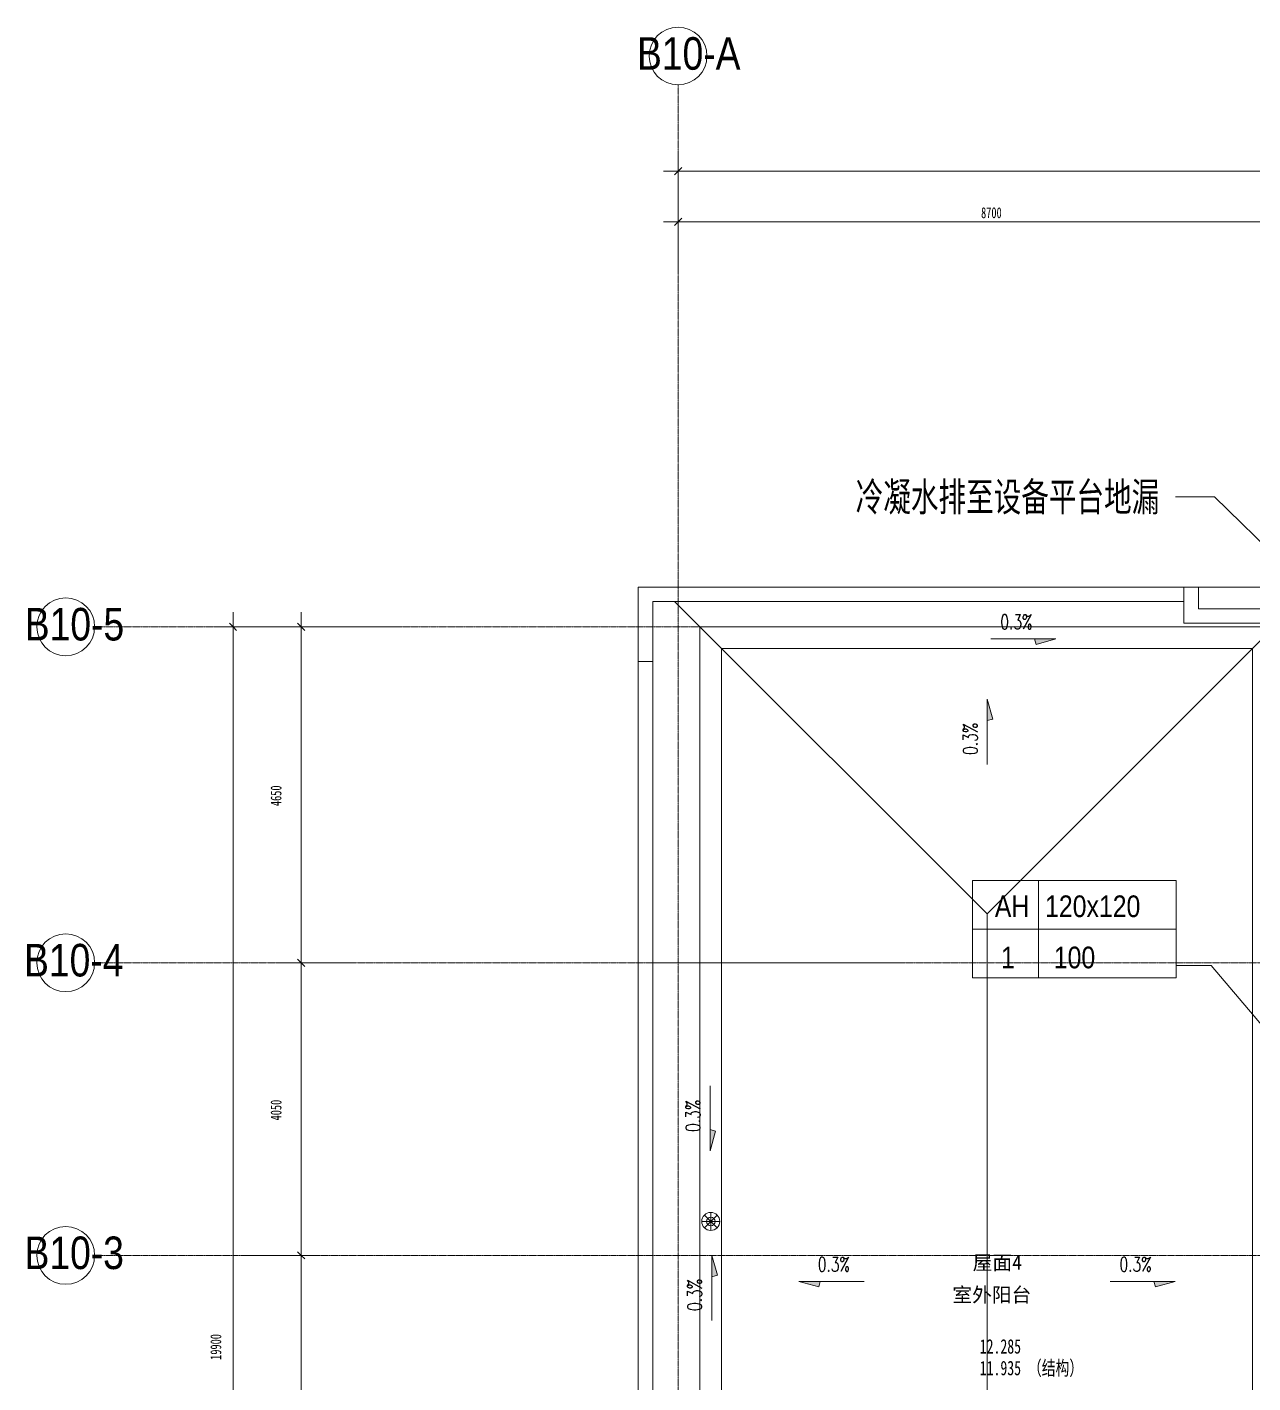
# Model space of a CAD drawing. Header units: millimetres. Extents: x 147592 to 200188, y -27981 to 8299.
# Drawn here: x 147592 to 164555, y -10465 to 8299 of the extents above; entities that cross this region are included whole.
import ezdxf

# ---------------------------------------------------------------- set-up
doc = ezdxf.new("R2010")
doc.units = ezdxf.units.MM
doc.linetypes.add('轴网线', pattern=[22.24, 12.7, -3.18, 3.18, -3.18])
for name, color, linetype, lineweight in [('0-1', 7, 'Continuous', 5), ('A-ANNO-DIMS-100', 7, 'Continuous', 5), ('M-HVAC-CDFF-IDEN', 7, 'Continuous', 5)]:
    doc.layers.add(name, color=color, linetype=linetype, lineweight=lineweight)
for name, color, linetype, lineweight, true_color in [('0-2', 7, 'Continuous', 5, 0x515151), ('A-ANNO-DIMS-1', 7, 'Continuous', 5, 0x5151ff), ('A-ANNO-NOTE-1', 7, 'Continuous', 5, 0x515151), ('A-ANNO-NOTE-2', 7, 'Continuous', 5, 0x5151ff), ('A-ANNO-NOTE-3', 7, 'Continuous', 5, 0x888888), ('A-DETL-2', 7, 'Continuous', 5, 0x515151), ('A-FLOR-1', 7, 'Continuous', 5, 0x7f7f7f), ('A-WALL-1', 7, 'Continuous', 5, 0x515151), ('G-ANNO-DIMS-1', 7, 'Continuous', 5, 0x515151), ('G-ANNO-TEXT-1', 7, 'Continuous', 5, 0x515151), ('G-ANNO-TEXT-2', 3, 'Continuous', 5, 0x00ff00), ('M-HVAC-CDFF-IDEN-1', 3, 'Continuous', 5, 0x00ff00), ('Q-SPCQ-1', 7, 'Continuous', 5, 0x515151), ('S-GRID-1', 7, '轴网线', 5, 0x5151ff), ('S-GRID-IDEN-1', 7, 'Continuous', 5, 0x515151), ('S-GRID-IDEN-2', 7, 'Continuous', 5, 0x5151ff)]:
    doc.layers.add(name, color=color, linetype=linetype, lineweight=lineweight, true_color=true_color)
doc.styles.add('RomanD_1', font='romand__.ttf', dxfattribs={"width": 0.7, "height": 200})
doc.styles.add('TJ_FangSong', font='', dxfattribs={"width": 0.7, "height": 400})
doc.styles.add('TJ_FangSong_Narrow', font='', dxfattribs={"height": 450})
doc.styles.add('TJ_FangSong_Narrow_1', font='', dxfattribs={"height": 300})
doc.styles.add('仿宋_1', font='', dxfattribs={"width": 0.7, "height": 150})
doc.styles.add('仿宋_2', font='', dxfattribs={"width": 0.7, "height": 200})
doc.styles.add('黑体', font='', dxfattribs={"height": 200})
doc.styles.get('TJ_FangSong').set_extended_font_data('TJ_FangSong')
doc.styles.get('TJ_FangSong_Narrow').set_extended_font_data('TJ_FangSong_Narrow')
doc.styles.get('TJ_FangSong_Narrow_1').set_extended_font_data('TJ_FangSong_Narrow')
doc.styles.get('仿宋_1').set_extended_font_data('FangSong')
doc.styles.get('仿宋_2').set_extended_font_data('FangSong')
doc.styles.get('黑体').set_extended_font_data('SimHei')
doc.dimstyles.new('对角线_-_1_5mm_仿宋', dxfattribs={"dimscale": 304.8, "dimtxt": 193.128667, "dimasz": 0.328084, "dimexe": 0.82021, "dimexo": 0.0625, "dimgap": 0.065617, "dimtad": 1, "dimdec": 0, "dimdsep": 46, "dimtxsty": '仿宋_1', "dimblk1": 'OBLIQUE', "dimblk2": 'OBLIQUE', "dimsah": 1, "dimcen": 0.09, "dimdle": 0.656168, "dimazin": 0, "dimtfac": 1, "dimtdec": 4, "dimtix": 1, "dimtmove": 2, "dimatfit": 3, "dimfxl": 2.624672, "dimfxlon": 1, "dimtvp": 1, "dimtolj": 1, "dimtzin": 0, "dimarcsym": 2})
doc.dimstyles.new('对角线_-_1_5mm_仿宋_1', dxfattribs={"dimscale": 304.8, "dimtxt": 193.128667, "dimasz": 0.328084, "dimexe": 0.82021, "dimexo": 0.0625, "dimgap": 0.065617, "dimtad": 1, "dimdec": 0, "dimdsep": 46, "dimtxsty": '仿宋_1', "dimblk1": 'OBLIQUE', "dimblk2": 'OBLIQUE', "dimsah": 1, "dimcen": 0.09, "dimdle": 0.656168, "dimazin": 0, "dimtfac": 1, "dimtdec": 4, "dimtix": 1, "dimtmove": 0, "dimatfit": 3, "dimfxl": 2.624672, "dimfxlon": 1, "dimtvp": 1, "dimtolj": 1, "dimtzin": 0, "dimarcsym": 2})

# ---------------------------------------------------------------- blocks, each defined once
blk = doc.blocks.new('雨水斗 2d - 地漏 R100-669040-10-004 四层空调通风平面图')
at = {"layer": 'Q-SPCQ-1'}
for p, q in [((-125, 0), (-60, 0)), ((-42, 42), (-88, 88)), ((125, 0), (-60, 0)), ((88, 88), (-42, -42)), ((-42, 42), (88, -88)), ((0, 60), (0, 125)), ((0, 60), (0, -125)), ((-88, -88), (-42, -42))]:
    blk.add_line(p, q, dxfattribs=at)
for radius in [125, 60]:
    blk.add_circle((0, 0), radius, dxfattribs=at)
blk = doc.blocks.new('DIMBLOCK2-10-004 四层空调通风平面图')
at = {"layer": 'A-ANNO-DIMS-100', "color": 173, "true_color": 0x5151ff, "transparency": 16777216}
for p, q in [((150583, -8700), (151633, -8700)), ((151383, -8700), (150583, -8700)), ((151383, -8700), (151333, -8650)), ((151383, -17400), (151383, -8700)), ((151383, -8700), (151433, -8750)), ((152086, -17400), (151133, -17400)), ((151383, -17400), (151333, -17350)), ((151383, -17400), (151433, -17450)), ((151383, -17400), (152086, -17400))]:
    blk.add_line(p, q, dxfattribs=at)
at = {"layer": 'A-ANNO-DIMS-100', "color": 0, "transparency": 16777216, "insert": (150961, -13207), "char_height": 150, "width": 377.27, "attachment_point": 1, "rotation": 90, "line_spacing_factor": 0.898273, "style": '仿宋_1'}
blk.add_mtext('8700', dxfattribs=at)
blk = doc.blocks.new('_Oblique')
at = {"color": 0, "linetype": 'ByBlock', "lineweight": -2}
blk.add_line((-0.5, -0.5), (0.5, 0.5), dxfattribs=at)
blk = doc.blocks.new('DIMBLOCK3-10-004 四层空调通风平面图')
at = {"layer": 'A-ANNO-DIMS-100', "color": 173, "true_color": 0x5151ff, "transparency": 16777216}
for p, q in [((152086, -4650), (151133, -4650)), ((151383, -4650), (151333, -4600)), ((151383, -8700), (151383, -4650)), ((151383, -4650), (151433, -4700)), ((151383, -4650), (152086, -4650)), ((150583, -8700), (151633, -8700)), ((151383, -8700), (150583, -8700)), ((151383, -8700), (151333, -8650)), ((151383, -8700), (151433, -8750))]:
    blk.add_line(p, q, dxfattribs=at)
at = {"layer": 'A-ANNO-DIMS-100', "color": 0, "transparency": 16777216, "insert": (150961, -6832), "char_height": 150, "width": 377.27, "attachment_point": 1, "rotation": 90, "line_spacing_factor": 0.898273, "style": '仿宋_1'}
blk.add_mtext('4050', dxfattribs=at)
blk = doc.blocks.new('DIMBLOCK4-10-004 四层空调通风平面图')
at = {"layer": 'A-ANNO-DIMS-100', "color": 173, "true_color": 0x5151ff, "transparency": 16777216}
for p, q in [((151383, -4650), (151383, 200)), ((151383, 0), (151333, 50)), ((152786, 0), (151133, 0)), ((151383, 0), (151433, -50)), ((151383, 0), (152786, 0)), ((152086, -4650), (151133, -4650)), ((151383, -4650), (151333, -4600)), ((151383, -4650), (151433, -4700)), ((151383, -4650), (152086, -4650))]:
    blk.add_line(p, q, dxfattribs=at)
at = {"layer": 'A-ANNO-DIMS-100', "color": 0, "transparency": 16777216, "insert": (150961, -2482), "char_height": 150, "width": 377.27, "attachment_point": 1, "rotation": 90, "line_spacing_factor": 0.898273, "style": '仿宋_1'}
blk.add_mtext('4650', dxfattribs=at)
blk = doc.blocks.new('DIMBLOCK5-10-004 四层空调通风平面图')
at = {"layer": 'A-ANNO-DIMS-100', "color": 173, "true_color": 0x5151ff, "transparency": 16777216}
for p, q in [((150441, -20100), (150441, 200)), ((150441, 0), (150391, 50)), ((152312, 0), (150191, 0)), ((150441, 0), (150491, -50)), ((150441, 0), (152312, 0)), ((150441, -19900), (150391, -19850)), ((152312, -19900), (150191, -19900)), ((150441, -19900), (150491, -19950)), ((150441, -19900), (152312, -19900))]:
    blk.add_line(p, q, dxfattribs=at)
at = {"layer": 'A-ANNO-DIMS-100', "color": 0, "transparency": 16777216, "insert": (150128, -10146), "char_height": 150, "width": 471.59, "attachment_point": 1, "rotation": 90, "line_spacing_factor": 0.898273, "style": '仿宋_1'}
blk.add_mtext('19900', dxfattribs=at)
blk = doc.blocks.new('DIMBLOCK6-10-004 四层空调通风平面图')
at = {"layer": 'A-ANNO-DIMS-100', "color": 173, "true_color": 0x5151ff, "transparency": 16777216}
for p, q in [((156600, 4901), (156600, 5855)), ((165300, 4485), (165300, 5855)), ((156600, 5605), (156650, 5655)), ((165300, 5605), (165350, 5655)), ((156400, 5605), (165300, 5605)), ((156600, 5605), (156550, 5555)), ((156600, 5605), (156600, 4901)), ((165300, 5605), (165250, 5555)), ((165300, 5605), (165300, 4485))]:
    blk.add_line(p, q, dxfattribs=at)
at = {"layer": 'A-ANNO-DIMS-100', "color": 0, "transparency": 16777216, "insert": (160793, 5806), "char_height": 150, "width": 377.27, "attachment_point": 1, "line_spacing_factor": 0.898273, "style": '仿宋_1'}
blk.add_mtext('8700', dxfattribs=at)
blk = doc.blocks.new('DIMBLOCK10-10-004 四层空调通风平面图')
at = {"layer": 'A-ANNO-DIMS-100', "color": 173, "true_color": 0x5151ff, "transparency": 16777216}
for p, q in [((156600, 4901), (156600, 6555)), ((191400, 3539), (191400, 6555)), ((156400, 6305), (191600, 6305)), ((156600, 6305), (156550, 6255)), ((156600, 6305), (156650, 6355)), ((156600, 6305), (156600, 4901)), ((191400, 6305), (191350, 6255)), ((191400, 6305), (191450, 6355)), ((191400, 6305), (191400, 3539))]:
    blk.add_line(p, q, dxfattribs=at)
at = {"layer": 'A-ANNO-DIMS-100', "color": 0, "transparency": 16777216, "insert": (173804, 6506), "char_height": 150, "width": 471.59, "attachment_point": 1, "line_spacing_factor": 0.898273, "style": '仿宋_1'}
blk.add_mtext('34800', dxfattribs=at)
blk = doc.blocks.new('轴网 - R4_0-512320-10-004 四层空调通风平面图')
at = {"layer": 'S-GRID-IDEN-2'}
blk.add_circle((0, 0), 4, dxfattribs=at)
blk = doc.blocks.new('TJ符号_排水箭头_小 - 排水箭头 小-2094122-10-004 四层空调通风平面图')
at = {"layer": 'A-ANNO-NOTE-3'}
blk.add_hatch(color=256, dxfattribs=at).paths.add_polyline_path([(2.73, -0.78), (0, 0), (2.95, 0)], flags=0)
at = {"layer": 'A-ANNO-NOTE-2'}
for p, q in [((0, 0), (2.73, -0.78)), ((0, 0), (9, 0)), ((2.73, -0.78), (2.95, 0))]:
    blk.add_line(p, q, dxfattribs=at)
blk = doc.blocks.new('TJ符号_排水箭头_小 - 排水箭头 小-2094220-10-004 四层空调通风平面图')
at = {"layer": 'A-ANNO-NOTE-3'}
blk.add_hatch(color=256, dxfattribs=at).paths.add_polyline_path([(2.73, 0.78), (2.95, 0), (0, 0)], flags=0)
at = {"layer": 'A-ANNO-NOTE-2'}
for p, q in [((0, 0), (2.73, 0.78)), ((2.73, 0.78), (2.95, 0)), ((0, 0), (9, 0))]:
    blk.add_line(p, q, dxfattribs=at)
blk = doc.blocks.new('TJ_风口标注-样式二3mm - 标准-2636378-10-004 四层空调通风平面图')
at = {"layer": 'M-HVAC-CDFF-IDEN'}
for p, q in [((-5.4, -9.21), (-5.4, 4.29)), ((-5.4, 4.29), (22.78, 4.29)), ((22.78, 4.29), (22.78, -9.21)), ((22.78, -9.21), (-5.4, -9.21))]:
    blk.add_line(p, q, dxfattribs=at)
at = {"layer": 'M-HVAC-CDFF-IDEN-1'}
for p, q in [((3.73, -9.21), (3.73, 4.29)), ((-5.4, -2.46), (22.78, -2.46))]:
    blk.add_line(p, q, dxfattribs=at)
blk = doc.blocks.new('YXQH_AR_B9-20_rvt-1-10-004 四层空调通风平面图')
at = {"layer": 'A-DETL-2'}
for p, q in [((156552.5, 350), (160876.3, -3973.8)), ((156902.5, -17550), (156902.5, 0)), ((164850, 0), (156902.5, 0)), ((164850, 0), (160876.3, -3973.8)), ((157202.5, -17250), (157202.5, -300)), ((164550, -300), (157202.5, -300)), ((164550, -300), (164550, -12625)), ((160876.3, -3973.8), (160876.3, -13576.2)), ((156250, -4649.7), (159650.4, -4649.7))]:
    blk.add_line(p, q, dxfattribs=at)
at = {"layer": 'A-FLOR-1'}
for p, q in [((165000, 550), (163600, 550)), ((163600, 550), (163600, 50)), ((163600, 350), (156250, 350)), ((156250, 350), (156250, -17750)), ((163600, 50), (163600, 350)), ((163600, 50), (165000, 50)), ((156250, -480), (156050, -480)), ((156050, -480), (156050, -17950))]:
    blk.add_line(p, q, dxfattribs=at)
at = {"layer": 'A-WALL-1'}
for p, q in [((156050, 550), (163600, 550)), ((163600, 550), (156050, 550)), ((156050, 350), (156050, 550)), ((156050, 550), (156050, 350)), ((163600, 550), (163600, 350)), ((163800, 550), (163600, 550)), ((163600, 550), (163600, 350)), ((163800, 550), (163800, 250)), ((156050, 350), (156050, -17750)), ((156050, -17750), (156050, 350)), ((156250, 350), (156250, -17750)), ((163600, 350), (156250, 350)), ((163600, 350), (163600, 50)), ((163600, 50), (163600, 350)), ((163800, 250), (165000, 250)), ((163600, 50), (163800, 50)), ((165000, 50), (163800, 50))]:
    blk.add_line(p, q, dxfattribs=at)
at = {"layer": 'S-GRID-1'}
for p, q in [((156600, 7499.5), (156600, -27181.2)), ((199000.7, 0), (148525.8, 0)), ((199000.7, -4650), (148525.8, -4650)), ((199000.7, -8700), (148525.8, -8700))]:
    blk.add_line(p, q, dxfattribs=at)
at = {"layer": '0-2'}
for name, p, xscale, yscale, zscale, rotation in [('轴网 - R4_0-512320-10-004 四层空调通风平面图', (156600, 7899.5), 99.99999999999993, 99.99999999999993, 99.99999999999993, 180), ('轴网 - R4_0-512320-10-004 四层空调通风平面图', (148125.8, 0), 99.99999999999993, 99.99999999999993, 99.99999999999993, 89.99999999999984), ('TJ符号_排水箭头_小 - 排水箭头 小-2094220-10-004 四层空调通风平面图', (161829.5, -168), 99.99999999999999, 99.99999999999999, 99.99999999999999, 180), ('TJ符号_排水箭头_小 - 排水箭头 小-2094220-10-004 四层空调通风平面图', (160879.5, -1004.2), 99.99999999999999, 99.99999999999999, 99.99999999999999, 270.0000000000004), ('轴网 - R4_0-512320-10-004 四层空调通风平面图', (148125.8, -4650), 99.99999999999993, 99.99999999999993, 99.99999999999993, 89.99999999999984), ('TJ符号_排水箭头_小 - 排水箭头 小-2094122-10-004 四层空调通风平面图', (157042, -7251.7), 100, 100, 100, 89.99999999999892), ('轴网 - R4_0-512320-10-004 四层空调通风平面图', (148125.8, -8700), 99.99999999999993, 99.99999999999993, 99.99999999999993, 89.99999999999984), ('TJ符号_排水箭头_小 - 排水箭头 小-2094220-10-004 四层空调通风平面图', (157065.9, -8700), 100, 100, 100, 270.0000000000007), ('TJ符号_排水箭头_小 - 排水箭头 小-2094220-10-004 四层空调通风平面图', (163479.4, -9059.4), 99.99999999999999, 99.99999999999999, 99.99999999999999, 180)]:
    blk.add_blockref(name, p, dxfattribs=dict(at, xscale=xscale, yscale=yscale, zscale=zscale, rotation=rotation))
blk.add_blockref('雨水斗 2d - 地漏 R100-669040-10-004 四层空调通风平面图', (157052.5, -8230), dxfattribs=at)
at = {"layer": '0-2', "xscale": 99.99999999999999, "yscale": 99.99999999999999, "zscale": 99.99999999999999}
blk.add_blockref('TJ符号_排水箭头_小 - 排水箭头 小-2094122-10-004 四层空调通风平面图', (158273.1, -9059.4), dxfattribs=at)
at = {"layer": 'A-ANNO-NOTE-1', "char_height": 200, "width": 611.688, "attachment_point": 1, "style": 'RomanD_1'}
for insert in [(161059.9, 167.7), (158533.1, -8723.7), (162709.9, -8723.7)]:
    blk.add_mtext('0.3%', dxfattribs=dict(at, insert=insert))
at = {"layer": 'A-ANNO-NOTE-1', "char_height": 200, "width": 611.688, "attachment_point": 1, "rotation": 90, "style": 'RomanD_1'}
for insert in [(160543.8, -1773.8), (156706.3, -6991.7), (156730.2, -9469.6)]:
    blk.add_mtext('0.3%', dxfattribs=dict(at, insert=insert))
at = {"layer": 'G-ANNO-DIMS-1', "insert": (160775.1, -9859.7), "char_height": 200, "width": 1853.983, "attachment_point": 1, "line_spacing_factor": 0.898273, "style": '仿宋_2'}
blk.add_mtext('12.285\\P11.935 （结构）', dxfattribs=at)
at = {"layer": 'G-ANNO-TEXT-1', "char_height": 200, "attachment_point": 1, "style": '黑体'}
for s, insert, width in [('屋面4', (160677.3, -8699.9), 921.941), ('室外阳台', (160397, -9145.1), 1475.105)]:
    blk.add_mtext(s, dxfattribs=dict(at, insert=insert, width=width))
at = {"layer": 'S-GRID-IDEN-1', "char_height": 450, "attachment_point": 1, "style": 'TJ_FangSong_Narrow'}
for s, insert, width in [('B10-A', (156031.7, 8160), 1370.886), ('B10-5', (147559.5, 260.6), 1362.869), ('B10-4', (147549.5, -4389.4), 1386.919), ('B10-3', (147556, -8439.4), 1370.886)]:
    blk.add_mtext(s, dxfattribs=dict(at, insert=insert, width=width))
at = {"layer": 'A-ANNO-DIMS-1'}
for base, p2, override, picture, middle in [((191400, 6304.7), (191400, 3538.6), {"dimpost": '<>', "dimfxl": 34826.662137}, 'DIMBLOCK10-10-004 四层空调通风平面图', (174000, 6400.5)), ((165300, 5604.7), (165300, 4484.8), {"dimpost": '<>', "dimfxl": 8709.95669}, 'DIMBLOCK6-10-004 四层空调通风平面图', (160950, 5700.5))]:
    dim = blk.add_linear_dim(base=base, p1=(156600, 4901.1), p2=p2, dimstyle='对角线_-_1_5mm_仿宋_1', override=override, dxfattribs=at)
    dim.commit()
    dim.dimension.update_dxf_attribs({"geometry": picture, "text_midpoint": middle})
for base, p1, p2, override, picture, middle in [((150441.1, 0), (152311.7, -19900), (152311.7, 0), {"dimpost": '<>', "dimfxl": 19900}, 'DIMBLOCK5-10-004 四层空调通风平面图', (150227.7, -9910.7)), ((151382.9, 0), (152086.5, -4650), (152786.5, 0), {"dimpost": '<>', "dimfxl": 4702.393008}, 'DIMBLOCK4-10-004 四层空调通风平面图', (151061, -2293.6)), ((151382.9, -4650), (150582.9, -8700), (152086.5, -4650), {"dimpost": '<>', "dimfxl": 4320.089565}, 'DIMBLOCK3-10-004 四层空调通风平面图', (151061, -6643.6)), ((151382.9, -8700), (152086.5, -17400), (150582.9, -8700), {"dimpost": '<>', "dimfxl": 8828.967882}, 'DIMBLOCK2-10-004 四层空调通风平面图', (151061, -13018.6))]:
    dim = blk.add_linear_dim(base=base, p1=p1, p2=p2, angle=90, dimstyle='对角线_-_1_5mm_仿宋', override=override, dxfattribs=at)
    dim.commit()
    dim.dimension.update_dxf_attribs({"geometry": picture, "text_midpoint": middle, "dimtype": 160, "text_rotation": 90})

msp = doc.modelspace()

# ---------------------------------------------------------------- linework, layer by layer
at = {"layer": 'G-ANNO-TEXT-2'}
for p, q in [((163628.1, 1798.4), (163485.1, 1798.4)), ((164022.9, 1798.4), (163628.1, 1798.4)), ((167300.2, -1403.7), (164022.9, 1798.4))]:
    msp.add_line(p, q, dxfattribs=at)
at = {"layer": 'M-HVAC-CDFF-IDEN'}
for p, q in [((163977.9, -4687.5), (163492.5, -4687.5)), ((167963.3, -9405.2), (163977.9, -4687.5))]:
    msp.add_line(p, q, dxfattribs=at)

# ---------------------------------------------------------------- block references
at = {"layer": '0-1'}
msp.add_blockref('YXQH_AR_B9-20_rvt-1-10-004 四层空调通风平面图', (0, 0), dxfattribs=at)
at = {"layer": 'M-HVAC-CDFF-IDEN', "xscale": 99.99999999999993, "yscale": 99.99999999999993, "zscale": 99.99999999999993}
msp.add_blockref('TJ_风口标注-样式二3mm - 标准-2636378-10-004 四层空调通风平面图', (161214.2, -3939.2), dxfattribs=at)

# ---------------------------------------------------------------- texts
at = {"layer": 'G-ANNO-TEXT-2', "insert": (159057.7, 1998.4), "char_height": 400, "width": 5123.585, "attachment_point": 1, "style": 'TJ_FangSong'}
msp.add_mtext('冷凝水排至设备平台地漏', dxfattribs=at)
at = {"layer": 'M-HVAC-CDFF-IDEN-1', "char_height": 300, "attachment_point": 1, "style": 'TJ_FangSong_Narrow_1'}
for s, insert, width in [('AH', (160983.6, -3718.5), 376.793), ('120x120', (161678.9, -3718.5), 1218.565), ('\\fTJ_FangSong_Narrow|b0|i0|c134|p2|;1', (161069.6, -4427.1), 168.354), ('100', (161799.5, -4427.1), 521.097)]:
    msp.add_mtext(s, dxfattribs=dict(at, insert=insert, width=width))

doc.saveas('drawing.dxf')
